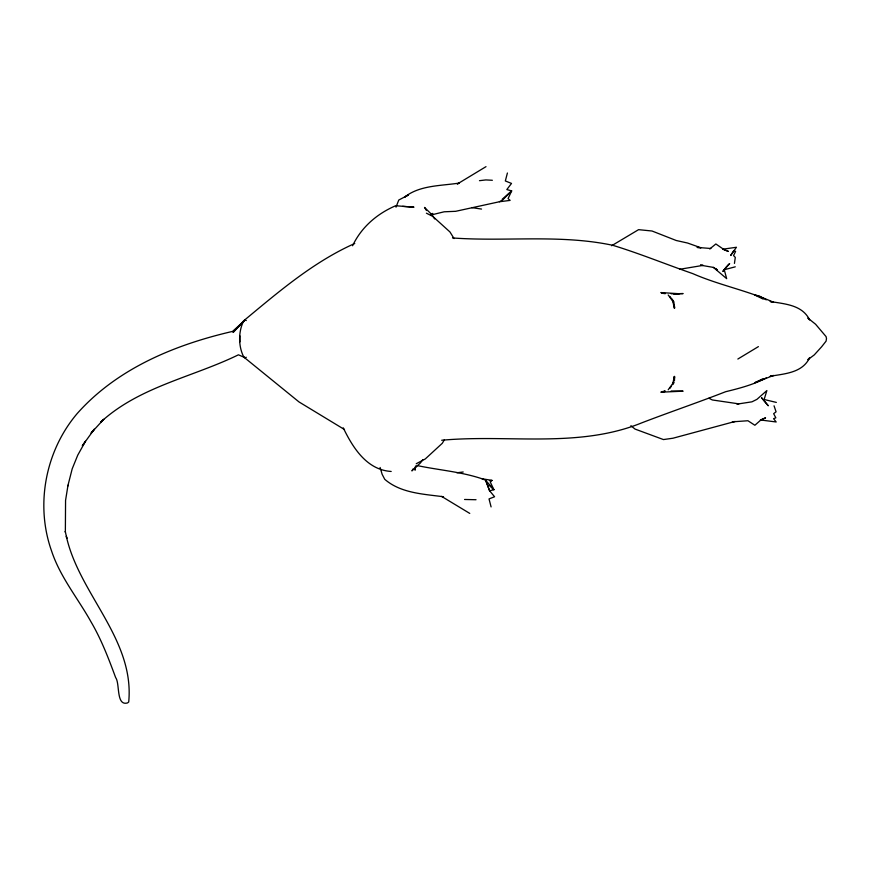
<?xml version="1.0" encoding="UTF-8"?>
<svg xmlns="http://www.w3.org/2000/svg" width="870" height="870" viewBox="0 0 870 870"><rect width="100%" height="100%" fill="white"/><g stroke="black" fill="none" stroke-linecap="round" stroke-linejoin="round"><path stroke-width="1.3" d="M674.326 379.135L674.348 376.503L672.64 384.366M344.487 429.541L299.008 401.94L243.807 357.07C238.239 346.347 238.228 331.437 243.785 320.715C278.4 291.983 313.298 261.957 354.753 243.491M415.534 466.146L415.044 470.159L415.621 466.363M734.443 263.403L735.291 257.422L733.573 255.552L735.596 251.408L733.823 250.56L730.659 255.519L736.433 247.265L722.6 249.233M673.391 383.257L674.805 376.84M507.406 173L505.339 180.96L511.516 183.429L506.818 189.573L511.669 190.889L508.08 198.588L510.157 200.394L499.402 201.753L455.662 211.312L444.178 211.791L431.607 214.857M396.013 207.158L398.764 200.035L408.508 194.934L404.637 197.099C419.742 185.114 440.916 185.952 459.132 183.07L457.305 184.092M413.087 468.887L411.912 470.909L420.504 462.862L422.722 459.795M444.233 440.002L442.297 443.287L425.256 458.969L416.262 463.71M352.589 245.753C361.431 227.146 376.928 213.846 395.632 205.744L413.979 207.18L402.614 206.364M668.193 389.793L673.521 382.463M669.835 388.379L671.14 386.584M672.543 384.671L673.935 382.756M726.461 266.698L722.829 271.429L729.658 263.577L727.189 265.752M431.313 215.162L432.749 213.411L430.922 214.444M481.936 478.739L492.018 480.392L490.278 482.045L493.932 489.712L489.603 490.778L485.656 480.283L481.936 478.739C460.719 471.66 438.523 470.104 416.958 465.515M502.229 199.241L511.669 190.889L502.653 199.926L499.402 201.753M709.735 248.983L715.858 243.97L723.068 248.95L728.32 251.386L723.775 249.69M611.621 245.742L638.58 229.658L652.032 231.007L676.197 240.49L687.539 243.024L700.97 247.787L697.066 247.395L710.833 248.494M457.74 183.755L486.004 166.648M737.847 359.038L758.401 346.619M766.274 377.885C753.681 384.627 739.533 388.335 725.623 391.717C697.968 402.516 669.846 412.065 642.114 422.711C578.3 448.768 508.406 434.108 441.677 440.242M763.218 378.624L754.66 382.767L773.528 375.459L770.189 376.264C784.762 373.698 802.183 373.023 809.622 357.82L807.904 359.658L814.266 354.906L821.595 346.825L826.076 341.138L826.5 338.626L826.076 336.603L815.582 324.238L807.904 318.083L809.622 319.921C802.183 304.717 784.762 304.043 770.189 301.477L773.528 302.271C747.286 290.493 719.022 285.11 692.683 273.582C665.996 264.317 639.831 253.583 612.795 245.307C559.943 234.084 505.916 241.827 452.498 237.956M246.275 320.53L245.035 320.106L232.54 331.416C174.968 344.705 117.156 368.478 77.136 413.609C45.468 450.921 35.115 504.807 51.591 551.025C60.15 577.017 77.941 598.364 91.111 622.017C101.388 639.537 108.63 658.601 115.645 677.578C120.093 683.472 115.873 706.277 127.531 702.938L128.716 701.992C134.709 639.145 79.126 594.177 66.348 536.366L66.805 538.399L65.293 531.45L65.359 532.179L65.565 500.402L68.001 485.21L67.816 486.004L72.199 468.821L77.756 455.14L85.51 441.275L82.324 445.766L94.308 429.204L91.089 433.097L103.748 419.275L100.8 422.059C139.363 386.639 192.575 377.21 238.434 354.808L245.057 357.7L246.297 357.298M735.15 421.439L672.978 438.219L663.451 439.567L635.002 429.062L630.902 425.713M735.28 266.818L724.253 269.733L726.668 278.661L713.389 267.394L700.546 265.187M664.8 391.576L660.863 392.185L683.102 391.174L671.129 390.989M737.423 404.061L751.93 401.831L756.922 399.363L766.872 390.576L764.132 399.493L776.344 402.408M662.951 391.402L665.213 391.065L664.582 391.119M737.02 404.126L738.858 403.865L712.312 399.961L708.963 398.232M734.236 421.569L732.388 421.83L747.939 420.743L754.866 425.256L760.521 420.286L765.557 417.839L760.413 419.96L776.17 421.972L773.571 418.666L775.822 417.828L773.658 413.674L776.073 411.814L774.05 405.822M679.807 269.265L703.167 265.361L700.567 265.1M456.913 472.78L463.21 471.997M479.479 180.677L485.862 179.927L492.355 180.275M489.462 480.642L492.018 480.392M476.031 499.728L464.558 499.478M671.129 293.777L683.102 293.581L673.587 293.788L679.252 293.723L660.863 292.57L664.8 293.179M391.185 471.464C366.77 469.941 352.861 447.702 343.248 427.844M443.526 496.77C423.353 494.04 400.787 493.236 384.747 479.305L382.137 474.313L380.103 467.484M661.831 293.19L665.213 293.701M471.627 207.56L481.523 209.072M763.218 299.106L754.66 294.963L759.347 296.017L766.274 299.856M426.398 213.183L432.76 216.38L449.964 231.964L454.064 238.576M243.807 357.07L245.057 357.7M441.601 496.389L469.756 513.409M715.934 268.95L717.435 269.863L713.389 267.394M488.929 485.134L493.932 489.712L485.656 480.283L489.603 490.778L494.573 496.748L489.027 498.934L491.093 506.916M672.543 300.085L673.935 301.999M673.521 302.303L668.193 294.974M669.835 296.387L671.14 298.171M434.663 218.925L431.911 214.694L424.527 207.408L426.441 210.496M673.391 301.498L674.805 307.926M672.358 299.084L674.348 308.252L674.315 304.315M674.38 376.384L674.533 380.364M673.956 377.776L674.054 380.407M239.935 335.885L239.935 341.856M243.785 320.715L233.062 332.471L245.035 320.106L243.785 320.715M768.177 405.659L761.609 397.797L768.177 405.659"/></g></svg>
